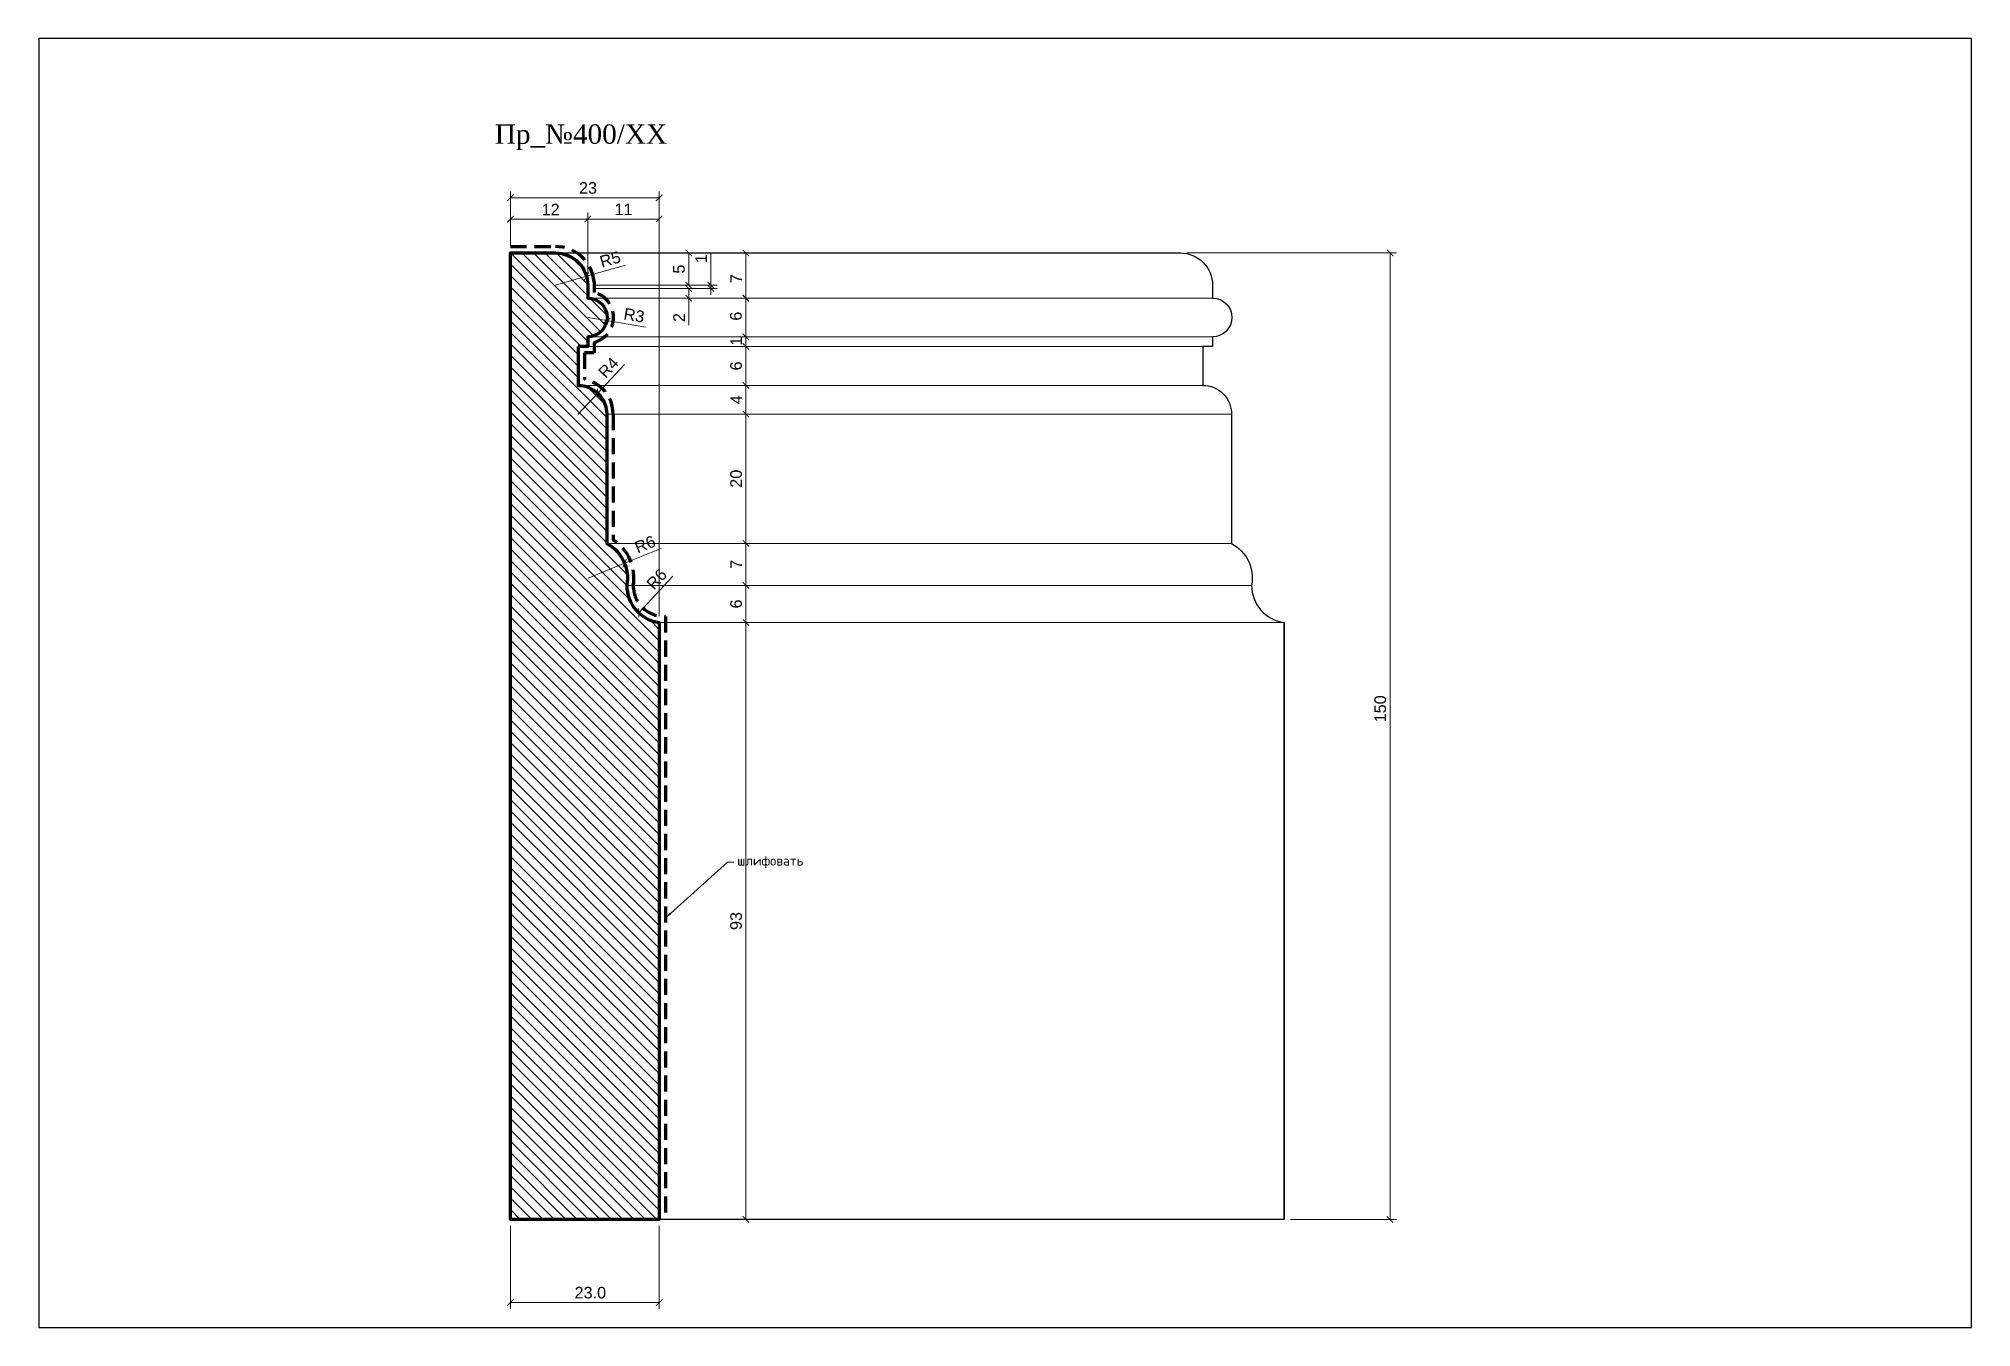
# Model space of a CAD drawing. Header units: inches. Extents: x -184 to 116, y 5090 to 5290.
import ezdxf
from ezdxf import colors
from ezdxf.entities.mleader import LeaderData, LeaderLine
from ezdxf.math import Vec2, Vec3

# ---------------------------------------------------------------- set-up
doc = ezdxf.new("R2010")
doc.units = ezdxf.units.IN
doc.header["$MEASUREMENT"] = 0
doc.linetypes.add('HIDDEN', pattern=[0.375, 0.25, -0.125])
doc.layers.add('Outside panel', color=7, linetype='Continuous', lineweight=18, true_color=0x7f5e57)
for name, color, linetype, lineweight in [('линия 15', 7, 'Continuous', 15), ('линия 50', 1, 'Continuous', 140), ('служебный слой РАЗМЕРЫ', 7, 'Continuous', 9)]:
    doc.layers.add(name, color=color, linetype=linetype, lineweight=lineweight)
doc.layers.add('размеры в модели', color=7, linetype='Continuous')
doc.styles.add('ELECT', font='times.ttf')
doc.styles.get("Standard").update_dxf_attribs({"font": 'arial.ttf'})
doc.styles.add('ЕСКД профили текст', font='isocpeur.ttf')
doc.dimstyles.new('M_1', dxfattribs={"dimtxt": 1.8, "dimasz": 1, "dimexe": 1, "dimexo": 1, "dimgap": 0.6, "dimtad": 1, "dimdec": 0, "dimdsep": 46, "dimtxsty": 'Standard', "dimblk": 'ARCHTICK', "dimcen": -5, "dimclrd": 7, "dimclre": 7, "dimclrt": 7, "dimadec": 0, "dimazin": 0, "dimtfac": 1, "dimtdec": 0, "dimtmove": 0, "dimatfit": 3, "dimfxl": 1, "dimtolj": 1, "dimtzin": 0, "dimlwd": 5, "dimlwe": 5, "dimarcsym": 0})

# ---------------------------------------------------------------- blocks, each defined once
blk = doc.blocks.new('_ArchTick')
at = {"color": 0, "linetype": 'ByBlock', "const_width": 0.15}
blk.add_lwpolyline([(-0.5, -0.5), (0.5, 0.5)], dxfattribs=at)
blk = doc.blocks.new('*D23')
at = {"layer": 'Defpoints', "color": 0, "ltscale": 1000, "transparency": 16777216}
for p in [(-87.59, 5261.56), (-98.68, 5249.29), (-87.59, 5198.93)]:
    blk.add_point(p, dxfattribs=at)
at = {"layer": 'линия 15', "color": 7, "lineweight": 5, "ltscale": 1000, "transparency": 16777216}
for p, q in [((-98.68, 5250.29), (-98.68, 5262.56)), ((-87.59, 5199.93), (-87.59, 5262.56)), ((-98.68, 5261.56), (-87.59, 5261.56))]:
    blk.add_line(p, q, dxfattribs=at)
at = {"layer": 'линия 15', "color": 7, "lineweight": 5, "ltscale": 1000, "transparency": 16777216, "rotation": 180}
blk.add_blockref('_ArchTick', (-98.68, 5261.56), dxfattribs=at)
at = {"layer": 'линия 15', "color": 7, "lineweight": 5, "ltscale": 1000, "transparency": 16777216}
blk.add_blockref('_ArchTick', (-87.59, 5261.56), dxfattribs=at)
at = {"layer": 'линия 15', "color": 7, "ltscale": 1000, "transparency": 16777216, "insert": (-93.13, 5263.06), "char_height": 1.8, "attachment_point": 5}
blk.add_mtext('\\A1;11', dxfattribs=at)
blk = doc.blocks.new('*D22')
at = {"color": 7, "lineweight": 5, "ltscale": 1000, "transparency": 16777216}
for p, q in [((-110.68, 5257.29), (-110.68, 5265.85)), ((-87.59, 5199.94), (-87.59, 5265.85)), ((-110.68, 5264.85), (-87.59, 5264.85))]:
    blk.add_line(p, q, dxfattribs=at)
at = {"layer": 'Defpoints', "color": 0, "ltscale": 1000, "transparency": 16777216}
for p in [(-87.59, 5264.85), (-110.68, 5256.29), (-87.59, 5198.94)]:
    blk.add_point(p, dxfattribs=at)
at = {"color": 7, "lineweight": 5, "ltscale": 1000, "transparency": 16777216, "rotation": 180}
blk.add_blockref('_ArchTick', (-110.68, 5264.85), dxfattribs=at)
at = {"color": 7, "lineweight": 5, "ltscale": 1000, "transparency": 16777216}
blk.add_blockref('_ArchTick', (-87.59, 5264.85), dxfattribs=at)
at = {"color": 7, "ltscale": 1000, "transparency": 16777216, "insert": (-98.64, 5266.37), "char_height": 1.8, "attachment_point": 5}
blk.add_mtext('\\A1;23', dxfattribs=at)
blk = doc.blocks.new('*D21')
at = {"layer": 'Defpoints', "color": 0, "ltscale": 1000, "transparency": 16777216}
for p in [(-98.68, 5250.79), (-83.01, 5250.79), (-98.68, 5249.29)]:
    blk.add_point(p, dxfattribs=at)
at = {"layer": 'размеры в модели', "color": 7, "lineweight": 5, "ltscale": 1000, "transparency": 16777216}
for p, q in [((-97.68, 5250.79), (-82.01, 5250.79)), ((-83.01, 5250.79), (-83.01, 5249.29)), ((-97.68, 5249.29), (-82.01, 5249.29)), ((-83.01, 5249.29), (-83.01, 5245.08))]:
    blk.add_line(p, q, dxfattribs=at)
for p, rotation in [((-83.01, 5250.79), 90), ((-83.01, 5249.29), 270)]:
    blk.add_blockref('_ArchTick', p, dxfattribs=dict(at, rotation=rotation))
at = {"layer": 'размеры в модели', "color": 7, "ltscale": 1000, "transparency": 16777216, "insert": (-84.51, 5246.27), "char_height": 1.8, "attachment_point": 5, "rotation": 90}
blk.add_mtext('\\A1;2', dxfattribs=at)
blk = doc.blocks.new('*D20')
at = {"layer": 'Defpoints', "color": 0, "ltscale": 1000, "transparency": 16777216}
for p in [(-98.68, 5251.29), (-98.68, 5250.79), (-79.57, 5251.29)]:
    blk.add_point(p, dxfattribs=at)
at = {"layer": 'размеры в модели', "color": 7, "lineweight": 5, "ltscale": 1000, "transparency": 16777216}
for p, q in [((-79.57, 5251.29), (-79.57, 5256.35)), ((-97.68, 5251.29), (-78.57, 5251.29)), ((-97.68, 5250.79), (-78.57, 5250.79)), ((-79.57, 5250.79), (-79.57, 5251.29)), ((-79.57, 5250.79), (-79.57, 5249.79))]:
    blk.add_line(p, q, dxfattribs=at)
for p, rotation in [((-79.57, 5251.29), 270), ((-79.57, 5250.79), 90)]:
    blk.add_blockref('_ArchTick', p, dxfattribs=dict(at, rotation=rotation))
at = {"layer": 'размеры в модели', "color": 7, "ltscale": 1000, "transparency": 16777216, "insert": (-81.07, 5255.42), "char_height": 1.8, "attachment_point": 5, "rotation": 90}
blk.add_mtext('\\A1;1', dxfattribs=at)
blk = doc.blocks.new('*D19')
at = {"layer": 'Defpoints', "color": 0, "ltscale": 1000, "transparency": 16777216}
for p in [(-98.68, 5256.29), (-83, 5256.29), (-98.72, 5251.28)]:
    blk.add_point(p, dxfattribs=at)
at = {"layer": 'размеры в модели', "color": 7, "lineweight": 5, "ltscale": 1000, "transparency": 16777216}
for p, q in [((-97.68, 5256.29), (-82, 5256.29)), ((-83, 5251.28), (-83, 5256.29)), ((-97.72, 5251.28), (-82, 5251.28))]:
    blk.add_line(p, q, dxfattribs=at)
for p, rotation in [((-83, 5256.29), 90), ((-83, 5251.28), 270)]:
    blk.add_blockref('_ArchTick', p, dxfattribs=dict(at, rotation=rotation))
at = {"layer": 'размеры в модели', "color": 7, "ltscale": 1000, "transparency": 16777216, "insert": (-84.52, 5253.78), "char_height": 1.8, "attachment_point": 5, "rotation": 90}
blk.add_mtext('\\A1;5', dxfattribs=at)
blk = doc.blocks.new('*D18')
at = {"layer": 'Defpoints', "color": 0, "ltscale": 1000, "transparency": 16777216}
for p in [(-86.79, 5204.7), (-90.76, 5200.44)]:
    blk.add_point(p, dxfattribs=at)
at = {"layer": 'размеры в модели', "color": 7, "lineweight": 5, "ltscale": 1000, "transparency": 16777216}
blk.add_line((-85.46, 5206.14), (-90.76, 5200.44), dxfattribs=at)
at = {"layer": 'размеры в модели', "color": 7, "lineweight": 5, "ltscale": 1000, "transparency": 16777216, "rotation": 227.1087796042668}
blk.add_blockref('_ArchTick', (-90.76, 5200.44), dxfattribs=at)
at = {"layer": 'размеры в модели', "color": 7, "ltscale": 1000, "transparency": 16777216, "insert": (-87.97, 5205.67), "char_height": 1.8, "attachment_point": 5, "rotation": 47.1088}
blk.add_mtext('\\A1;R6', dxfattribs=at)
blk = doc.blocks.new('*D17')
at = {"layer": 'Defpoints', "color": 0, "ltscale": 1000, "transparency": 16777216}
for p in [(-92.96, 5208.13), (-98.61, 5205.83)]:
    blk.add_point(p, dxfattribs=at)
at = {"layer": 'размеры в модели', "color": 7, "lineweight": 5, "ltscale": 1000, "transparency": 16777216}
for p in [(-98.61, 5205.83), (-87.31, 5210.43)]:
    blk.add_line(p, (-92.96, 5208.13), dxfattribs=at)
at = {"layer": 'размеры в модели', "color": 7, "lineweight": 5, "ltscale": 1000, "transparency": 16777216, "rotation": 202.1672104799153}
blk.add_blockref('_ArchTick', (-92.96, 5208.13), dxfattribs=at)
at = {"layer": 'размеры в модели', "color": 7, "ltscale": 1000, "transparency": 16777216, "insert": (-89.78, 5211.07), "char_height": 1.8, "attachment_point": 5, "rotation": 22.1672}
blk.add_mtext('\\A1;R6', dxfattribs=at)
blk = doc.blocks.new('*D16')
at = {"layer": 'Defpoints', "color": 0, "ltscale": 1000, "transparency": 16777216}
for p in [(-97.14, 5234.53), (-100.18, 5231.29)]:
    blk.add_point(p, dxfattribs=at)
at = {"layer": 'размеры в модели', "color": 7, "lineweight": 5, "ltscale": 1000, "transparency": 16777216}
for p in [(-92.96, 5238.97), (-100.18, 5231.29)]:
    blk.add_line(p, (-97.14, 5234.53), dxfattribs=at)
at = {"layer": 'размеры в модели', "color": 7, "lineweight": 5, "ltscale": 1000, "transparency": 16777216, "rotation": 226.78146637493}
blk.add_blockref('_ArchTick', (-97.14, 5234.53), dxfattribs=at)
at = {"layer": 'размеры в модели', "color": 7, "ltscale": 1000, "transparency": 16777216, "insert": (-95.46, 5238.51), "char_height": 1.8, "attachment_point": 5, "rotation": 46.7815}
blk.add_mtext('\\A1;R4', dxfattribs=at)
blk = doc.blocks.new('*D15')
at = {"layer": 'Defpoints', "color": 0, "ltscale": 1000, "transparency": 16777216}
for p in [(-98.68, 5246.29), (-95.73, 5245.79)]:
    blk.add_point(p, dxfattribs=at)
at = {"layer": 'размеры в модели', "color": 7, "lineweight": 5, "ltscale": 1000, "transparency": 16777216}
for p in [(-98.68, 5246.29), (-89.71, 5244.77)]:
    blk.add_line(p, (-95.73, 5245.79), dxfattribs=at)
at = {"layer": 'размеры в модели', "color": 7, "lineweight": 5, "ltscale": 1000, "transparency": 16777216, "rotation": 170.3665576550123}
blk.add_blockref('_ArchTick', (-95.73, 5245.79), dxfattribs=at)
at = {"layer": 'размеры в модели', "color": 7, "ltscale": 1000, "transparency": 16777216, "insert": (-91.48, 5246.61), "char_height": 1.8, "attachment_point": 5, "rotation": 350.3666}
blk.add_mtext('\\A1;R3', dxfattribs=at)
blk = doc.blocks.new('*D14')
at = {"layer": 'Defpoints', "color": 0, "ltscale": 1000, "transparency": 16777216}
for p in [(-103.68, 5251.29), (-98.88, 5252.67)]:
    blk.add_point(p, dxfattribs=at)
at = {"layer": 'размеры в модели', "color": 7, "lineweight": 5, "ltscale": 1000, "transparency": 16777216}
for p in [(-92.81, 5254.41), (-103.68, 5251.29)]:
    blk.add_line(p, (-98.88, 5252.67), dxfattribs=at)
at = {"layer": 'размеры в модели', "color": 7, "lineweight": 5, "ltscale": 1000, "transparency": 16777216, "rotation": 196.0156745802862}
blk.add_blockref('_ArchTick', (-98.88, 5252.67), dxfattribs=at)
at = {"layer": 'размеры в модели', "color": 7, "ltscale": 1000, "transparency": 16777216, "insert": (-95.2, 5255.3), "char_height": 1.8, "attachment_point": 5, "rotation": 16.0157}
blk.add_mtext('\\A1;R5', dxfattribs=at)
blk = doc.blocks.new('*D13')
at = {"layer": 'Defpoints', "color": 0, "ltscale": 1000, "transparency": 16777216}
for p in [(-98.68, 5261.53), (-110.68, 5256.29), (-98.68, 5249.29)]:
    blk.add_point(p, dxfattribs=at)
at = {"layer": 'размеры в модели', "color": 7, "lineweight": 5, "ltscale": 1000, "transparency": 16777216}
for p, q in [((-110.68, 5257.29), (-110.68, 5262.53)), ((-98.68, 5250.29), (-98.68, 5262.53)), ((-110.68, 5261.53), (-98.68, 5261.53))]:
    blk.add_line(p, q, dxfattribs=at)
at = {"layer": 'размеры в модели', "color": 7, "lineweight": 5, "ltscale": 1000, "transparency": 16777216, "rotation": 180}
blk.add_blockref('_ArchTick', (-110.68, 5261.53), dxfattribs=at)
at = {"layer": 'размеры в модели', "color": 7, "lineweight": 5, "ltscale": 1000, "transparency": 16777216}
blk.add_blockref('_ArchTick', (-98.68, 5261.53), dxfattribs=at)
at = {"layer": 'размеры в модели', "color": 7, "ltscale": 1000, "transparency": 16777216, "insert": (-104.44, 5263.03), "char_height": 1.8, "attachment_point": 5}
blk.add_mtext('\\A1;12', dxfattribs=at)
blk = doc.blocks.new('*D12')
at = {"layer": 'Defpoints', "color": 0, "ltscale": 1000, "transparency": 16777216}
for p in [(-93.77, 5249.29), (-93.77, 5243.29), (-74.16, 5243.29)]:
    blk.add_point(p, dxfattribs=at)
at = {"layer": 'размеры в модели', "color": 7, "lineweight": 5, "ltscale": 1000, "transparency": 16777216}
for p, q in [((-92.77, 5249.29), (-73.16, 5249.29)), ((-74.16, 5249.29), (-74.16, 5243.29)), ((-92.77, 5243.29), (-73.16, 5243.29))]:
    blk.add_line(p, q, dxfattribs=at)
for p, rotation in [((-74.16, 5249.29), 90), ((-74.16, 5243.29), 270)]:
    blk.add_blockref('_ArchTick', p, dxfattribs=dict(at, rotation=rotation))
at = {"layer": 'размеры в модели', "color": 7, "ltscale": 1000, "transparency": 16777216, "insert": (-75.68, 5246.48), "char_height": 1.8, "attachment_point": 5, "rotation": 90}
blk.add_mtext('\\A1;6', dxfattribs=at)
blk = doc.blocks.new('*D11')
at = {"layer": 'Defpoints', "color": 0, "ltscale": 1000, "transparency": 16777216}
for p in [(-82.67, 5198.93), (-82.67, 5106.29), (-74.13, 5106.29)]:
    blk.add_point(p, dxfattribs=at)
at = {"layer": 'размеры в модели', "color": 7, "lineweight": 5, "ltscale": 1000, "transparency": 16777216}
for p, q in [((-81.67, 5198.93), (-73.13, 5198.93)), ((-74.13, 5198.93), (-74.13, 5106.29)), ((-81.67, 5106.29), (-73.13, 5106.29))]:
    blk.add_line(p, q, dxfattribs=at)
for p, rotation in [((-74.13, 5198.93), 90), ((-74.13, 5106.29), 270)]:
    blk.add_blockref('_ArchTick', p, dxfattribs=dict(at, rotation=rotation))
at = {"layer": 'размеры в модели', "color": 7, "ltscale": 1000, "transparency": 16777216, "insert": (-75.65, 5152.61), "char_height": 1.8, "attachment_point": 5, "rotation": 90}
blk.add_mtext('\\A1;93', dxfattribs=at)
blk = doc.blocks.new('*D10')
at = {"layer": 'Defpoints', "color": 0, "ltscale": 1000, "transparency": 16777216}
for p in [(-87.7, 5204.7), (-82.67, 5198.93), (-74.13, 5198.93)]:
    blk.add_point(p, dxfattribs=at)
at = {"layer": 'размеры в модели', "color": 7, "lineweight": 5, "ltscale": 1000, "transparency": 16777216}
for p, q in [((-86.7, 5204.7), (-73.13, 5204.7)), ((-74.13, 5204.7), (-74.13, 5198.93)), ((-81.67, 5198.93), (-73.13, 5198.93))]:
    blk.add_line(p, q, dxfattribs=at)
for p, rotation in [((-74.13, 5204.7), 90), ((-74.13, 5198.93), 270)]:
    blk.add_blockref('_ArchTick', p, dxfattribs=dict(at, rotation=rotation))
at = {"layer": 'размеры в модели', "color": 7, "ltscale": 1000, "transparency": 16777216, "insert": (-75.65, 5201.82), "char_height": 1.8, "attachment_point": 5, "rotation": 90}
blk.add_mtext('\\A1;6', dxfattribs=at)
blk = doc.blocks.new('*D9')
at = {"layer": 'Defpoints', "color": 0, "ltscale": 1000, "transparency": 16777216}
for p in [(-90.82, 5211.21), (-87.7, 5204.7), (-74.13, 5204.7)]:
    blk.add_point(p, dxfattribs=at)
at = {"layer": 'размеры в модели', "color": 7, "lineweight": 5, "ltscale": 1000, "transparency": 16777216}
for p, q in [((-89.82, 5211.21), (-73.13, 5211.21)), ((-74.13, 5211.21), (-74.13, 5204.7)), ((-86.7, 5204.7), (-73.13, 5204.7))]:
    blk.add_line(p, q, dxfattribs=at)
for p, rotation in [((-74.13, 5211.21), 90), ((-74.13, 5204.7), 270)]:
    blk.add_blockref('_ArchTick', p, dxfattribs=dict(at, rotation=rotation))
at = {"layer": 'размеры в модели', "color": 7, "ltscale": 1000, "transparency": 16777216, "insert": (-75.63, 5207.96), "char_height": 1.8, "attachment_point": 5, "rotation": 90}
blk.add_mtext('\\A1;7', dxfattribs=at)
blk = doc.blocks.new('*D8')
at = {"layer": 'Defpoints', "color": 0, "ltscale": 1000, "transparency": 16777216}
for p in [(-90.82, 5231.29), (-90.82, 5211.21), (-74.13, 5211.21)]:
    blk.add_point(p, dxfattribs=at)
at = {"layer": 'размеры в модели', "color": 7, "lineweight": 5, "ltscale": 1000, "transparency": 16777216}
for p, q in [((-89.82, 5231.29), (-73.13, 5231.29)), ((-74.13, 5231.29), (-74.13, 5211.21)), ((-89.82, 5211.21), (-73.13, 5211.21))]:
    blk.add_line(p, q, dxfattribs=at)
for p, rotation in [((-74.13, 5231.29), 90), ((-74.13, 5211.21), 270)]:
    blk.add_blockref('_ArchTick', p, dxfattribs=dict(at, rotation=rotation))
at = {"layer": 'размеры в модели', "color": 7, "ltscale": 1000, "transparency": 16777216, "insert": (-75.65, 5221.25), "char_height": 1.8, "attachment_point": 5, "rotation": 90}
blk.add_mtext('\\A1;20', dxfattribs=at)
blk = doc.blocks.new('*D7')
at = {"layer": 'Defpoints', "color": 0, "ltscale": 1000, "transparency": 16777216}
for p in [(-95.27, 5235.74), (-90.82, 5231.29), (-74.13, 5231.29)]:
    blk.add_point(p, dxfattribs=at)
at = {"layer": 'размеры в модели', "color": 7, "lineweight": 5, "ltscale": 1000, "transparency": 16777216}
for p, q in [((-94.27, 5235.74), (-73.13, 5235.74)), ((-74.13, 5235.74), (-74.13, 5231.29)), ((-89.82, 5231.29), (-73.13, 5231.29))]:
    blk.add_line(p, q, dxfattribs=at)
for p, rotation in [((-74.13, 5235.74), 90), ((-74.13, 5231.29), 270)]:
    blk.add_blockref('_ArchTick', p, dxfattribs=dict(at, rotation=rotation))
at = {"layer": 'размеры в модели', "color": 7, "ltscale": 1000, "transparency": 16777216, "insert": (-75.63, 5233.51), "char_height": 1.8, "attachment_point": 5, "rotation": 90}
blk.add_mtext('\\A1;4', dxfattribs=at)
blk = doc.blocks.new('*D6')
at = {"layer": 'Defpoints', "color": 0, "ltscale": 1000, "transparency": 16777216}
for p in [(-93.77, 5241.79), (-95.27, 5235.74), (-74.13, 5235.74)]:
    blk.add_point(p, dxfattribs=at)
at = {"layer": 'размеры в модели', "color": 7, "lineweight": 5, "ltscale": 1000, "transparency": 16777216}
for p, q in [((-92.77, 5241.79), (-73.13, 5241.79)), ((-74.13, 5241.79), (-74.13, 5235.74)), ((-94.27, 5235.74), (-73.13, 5235.74))]:
    blk.add_line(p, q, dxfattribs=at)
for p, rotation in [((-74.13, 5241.79), 90), ((-74.13, 5235.74), 270)]:
    blk.add_blockref('_ArchTick', p, dxfattribs=dict(at, rotation=rotation))
at = {"layer": 'размеры в модели', "color": 7, "ltscale": 1000, "transparency": 16777216, "insert": (-75.65, 5238.76), "char_height": 1.8, "attachment_point": 5, "rotation": 90}
blk.add_mtext('\\A1;6', dxfattribs=at)
blk = doc.blocks.new('*D5')
at = {"layer": 'Defpoints', "color": 0, "ltscale": 1000, "transparency": 16777216}
for p in [(-93.77, 5243.29), (-93.77, 5241.79), (-74.13, 5241.79)]:
    blk.add_point(p, dxfattribs=at)
at = {"layer": 'размеры в модели', "color": 7, "lineweight": 5, "ltscale": 1000, "transparency": 16777216}
for p, q in [((-92.77, 5243.29), (-73.13, 5243.29)), ((-92.77, 5241.79), (-73.13, 5241.79)), ((-74.13, 5243.29), (-74.13, 5241.79))]:
    blk.add_line(p, q, dxfattribs=at)
for p, rotation in [((-74.13, 5243.29), 90), ((-74.13, 5241.79), 270)]:
    blk.add_blockref('_ArchTick', p, dxfattribs=dict(at, rotation=rotation))
at = {"layer": 'размеры в модели', "color": 7, "ltscale": 1000, "transparency": 16777216, "insert": (-75.63, 5242.6), "char_height": 1.8, "attachment_point": 5, "rotation": 90}
blk.add_mtext('\\A1;1', dxfattribs=at)
blk = doc.blocks.new('*D4')
at = {"layer": 'Defpoints', "color": 0, "ltscale": 1000, "transparency": 16777216}
for p in [(-110.68, 5256.29), (-74.13, 5256.29), (-93.77, 5249.29)]:
    blk.add_point(p, dxfattribs=at)
at = {"layer": 'размеры в модели', "color": 7, "lineweight": 5, "ltscale": 1000, "transparency": 16777216}
for p, q in [((-109.68, 5256.29), (-73.13, 5256.29)), ((-74.13, 5249.29), (-74.13, 5256.29)), ((-92.77, 5249.29), (-73.13, 5249.29))]:
    blk.add_line(p, q, dxfattribs=at)
for p, rotation in [((-74.13, 5256.29), 90), ((-74.13, 5249.29), 270)]:
    blk.add_blockref('_ArchTick', p, dxfattribs=dict(at, rotation=rotation))
at = {"layer": 'размеры в модели', "color": 7, "ltscale": 1000, "transparency": 16777216, "insert": (-75.63, 5252.31), "char_height": 1.8, "attachment_point": 5, "rotation": 90}
blk.add_mtext('\\A1;7', dxfattribs=at)
blk = doc.blocks.new('*D3')
at = {"color": 7, "lineweight": 5, "ltscale": 1000, "transparency": 16777216}
for p, q in [((-5.69, 5256.29), (26.86, 5256.29)), ((25.86, 5256.29), (25.86, 5106.29)), ((10.4, 5106.29), (26.86, 5106.29))]:
    blk.add_line(p, q, dxfattribs=at)
at = {"layer": 'Defpoints', "color": 0, "ltscale": 1000, "transparency": 16777216}
for p in [(-6.69, 5256.29), (9.4, 5106.29), (25.86, 5106.29)]:
    blk.add_point(p, dxfattribs=at)
at = {"color": 7, "lineweight": 5, "ltscale": 1000, "transparency": 16777216}
for p, rotation in [((25.86, 5256.29), 90), ((25.86, 5106.29), 270)]:
    blk.add_blockref('_ArchTick', p, dxfattribs=dict(at, rotation=rotation))
at = {"color": 7, "ltscale": 1000, "transparency": 16777216, "insert": (24.34, 5185.54), "char_height": 1.8, "attachment_point": 5, "rotation": 90}
blk.add_mtext('\\A1;150', dxfattribs=at)
blk = doc.blocks.new('*D2')
at = {"layer": 'Defpoints', "color": 0, "ltscale": 1000, "transparency": 16777216}
for p in [(-110.68, 5106.29), (-87.59, 5106.29), (-110.68, 5093.4)]:
    blk.add_point(p, dxfattribs=at)
at = {"layer": 'размеры в модели', "color": 7, "lineweight": 5, "ltscale": 1000, "transparency": 16777216}
for p, q in [((-110.68, 5105.29), (-110.68, 5092.4)), ((-87.59, 5105.29), (-87.59, 5092.4)), ((-87.59, 5093.4), (-110.68, 5093.4))]:
    blk.add_line(p, q, dxfattribs=at)
at = {"layer": 'размеры в модели', "color": 7, "lineweight": 5, "ltscale": 1000, "transparency": 16777216, "rotation": 180}
blk.add_blockref('_ArchTick', (-110.68, 5093.4), dxfattribs=at)
at = {"layer": 'размеры в модели', "color": 7, "lineweight": 5, "ltscale": 1000, "transparency": 16777216}
blk.add_blockref('_ArchTick', (-87.59, 5093.4), dxfattribs=at)
at = {"layer": 'размеры в модели', "color": 7, "ltscale": 1000, "transparency": 16777216, "insert": (-98.28, 5094.92), "char_height": 1.8, "attachment_point": 5}
blk.add_mtext('\\A1;23.0', dxfattribs=at)

msp = doc.modelspace()

# ---------------------------------------------------------------- hatches: boundary and pattern name
at = {"layer": 'Outside panel', "ltscale": 1000}
h = msp.add_hatch(dxfattribs=at)
h.set_pattern_fill('ANSI31', color=256, scale=10, angle=90)
h.set_pattern_definition([(135, (-314349.9992, 95742.298), (-0.8838834765, -0.8838834765), [])])
h.paths.add_polyline_path([(-103.68, 5256.29), (-110.68, 5256.29), (-110.68, 5106.29), (-87.59, 5106.29), (-87.59, 5198.93, -0.374729), (-92.62, 5204.7, 0.327675), (-95.74, 5211.21), (-95.74, 5231.29, 0.414214), (-100.18, 5235.74), (-100.18, 5241.79), (-98.68, 5241.79), (-98.68, 5243.29, 1), (-98.68, 5249.29), (-98.68, 5250.79), (-98.68, 5250.79), (-98.68, 5251.29, 0.414214)])

# ---------------------------------------------------------------- linework, layer by layer
at = {"color": 7}
msp.add_line((-110.68, 5256.29), (-6.69, 5256.29), dxfattribs=at)
at = {"color": 7, "lineweight": 15, "ltscale": 1000}
for p, q in [((-98.68, 5249.29), (-1.69, 5249.29)), ((-1.69, 5243.29), (-98.68, 5243.29)), ((-98.68, 5241.79), (-1.69, 5241.79)), ((-3.19, 5235.74), (-100.18, 5235.74)), ((-95.74, 5231.29), (1.25, 5231.29)), ((1.25, 5211.21), (-95.74, 5211.21)), ((-92.62, 5204.7), (4.37, 5204.7)), ((9.4, 5198.93), (-87.6, 5198.94))]:
    msp.add_line(p, q, dxfattribs=at)
at = {"color": 6, "ltscale": 1000}
msp.add_lwpolyline([(-183.91, 5089.55), (116.09, 5089.55), (116.09, 5289.55), (-183.91, 5289.55)], close=True, dxfattribs=at)
at = {"color": 7}
msp.add_lwpolyline([(-6.69, 5256.29, -0.414214), (-1.69, 5251.29), (-1.69, 5251.29), (-1.69, 5251.29), (-1.69, 5250.79), (-1.69, 5250.79), (-1.69, 5249.29, -1), (-1.69, 5243.29), (-1.69, 5241.79), (-3.19, 5241.79), (-3.19, 5235.74, -0.414214), (1.25, 5231.29), (1.25, 5211.21, -0.327675), (4.37, 5204.7, 0.374729), (9.4, 5198.93), (9.4, 5106.29)], format="xyb", dxfattribs=at)
for points in [[(9.4, 5106.29), (9.4, 5198.93)], [(9.4, 5106.29), (-87.59, 5106.29)]]:
    msp.add_lwpolyline(points, dxfattribs=at)
at = {"layer": 'линия 50', "color": 1, "linetype": 'HIDDEN', "ltscale": 10, "true_color": 0xff0909}
msp.add_lwpolyline([(-110.68, 5257.29), (-103.68, 5257.29, -0.389983), (-97.7, 5251.79), (-97.68, 5251.79), (-97.68, 5250.16, -0.774597), (-97.68, 5242.42), (-97.68, 5240.79), (-99.18, 5240.79), (-99.18, 5236.64, -0.361117), (-94.74, 5231.29), (-94.74, 5211.78, -0.299964), (-91.62, 5204.62, 0.421601), (-86.59, 5199.88), (-86.59, 5106.29)], format="xyb", dxfattribs=at)
at = {"layer": 'линия 50', "color": 7}
msp.add_lwpolyline([(-100.18, 5241.79), (-100.18, 5235.74, -0.414214), (-95.74, 5231.29), (-95.74, 5211.21, -0.327675), (-92.62, 5204.7, 0.374729), (-87.59, 5198.93), (-87.59, 5106.29), (-110.68, 5106.29), (-110.68, 5256.29), (-103.68, 5256.29, -0.414214), (-98.68, 5251.29), (-98.68, 5251.29), (-98.68, 5251.29), (-98.68, 5250.79), (-98.68, 5250.79), (-98.68, 5249.29, -1), (-98.68, 5243.29), (-98.68, 5241.79)], format="xyb", close=True, dxfattribs=at)

# ---------------------------------------------------------------- texts
at = {"color": 7, "ltscale": 1000, "style": 'ELECT'}
msp.add_text('Пр_№400/ХХ', height=3, dxfattribs=at).set_placement((-113.1, 5273.24))

# ---------------------------------------------------------------- dimensions: what is measured, and where the dimension line sits
at = {"color": 7, "ltscale": 1000}
dim = msp.add_linear_dim(base=(-87.59, 5264.85), p1=(-110.68, 5256.29), p2=(-87.59, 5198.94), dimstyle='M_1', dxfattribs=at)
dim.commit()
dim.dimension.update_dxf_attribs({"geometry": '*D22', "text_midpoint": (-98.64, 5264.85), "dimtype": 128})
at = {"color": 5, "ltscale": 1000}
dim = msp.add_linear_dim(base=(25.86, 5106.29), p1=(-6.69, 5256.29), p2=(9.4, 5106.29), angle=90, dimstyle='M_1', dxfattribs=at)
dim.commit()
dim.dimension.update_dxf_attribs({"geometry": '*D3', "text_midpoint": (25.86, 5185.54), "dimtype": 128})
at = {"layer": 'линия 15', "color": 1, "ltscale": 1000, "true_color": 0xff0909}
dim = msp.add_linear_dim(base=(-87.59, 5261.56), p1=(-98.68, 5249.29), p2=(-87.59, 5198.93), dimstyle='M_1', dxfattribs=at)
dim.commit()
dim.dimension.update_dxf_attribs({"geometry": '*D23', "text_midpoint": (-93.13, 5261.56), "dimtype": 128})
at = {"layer": 'размеры в модели', "color": 5, "ltscale": 1000}
dim = msp.add_linear_dim(base=(-98.68, 5261.53), p1=(-110.68, 5256.29), p2=(-98.68, 5249.29), dimstyle='M_1', dxfattribs=at)
dim.commit()
dim.dimension.update_dxf_attribs({"geometry": '*D13', "text_midpoint": (-104.44, 5261.53), "dimtype": 128})
for base, p1, p2, picture, middle in [((-74.13, 5256.29), (-93.77, 5249.29), (-110.68, 5256.29), '*D4', (-74.13, 5252.31)), ((-83, 5256.29), (-98.72, 5251.28), (-98.68, 5256.29), '*D19', (-83, 5253.78)), ((-79.56592902, 5251.2897726), (-98.68414952, 5250.7897726), (-98.68408191, 5251.2897726), '*D20', (-79.56592902, 5255.41529531)), ((-83.0085, 5250.78977), (-98.68408, 5249.28976), (-98.68408, 5250.78977), '*D21', (-83.0085, 5246.27195)), ((-74.16, 5243.29), (-93.77, 5249.29), (-93.77, 5243.29), '*D12', (-74.16, 5246.48)), ((-74.12773, 5241.78977), (-93.76798, 5243.28976), (-93.76798, 5241.78977), '*D5', (-74.12773, 5242.6014))]:
    dim = msp.add_linear_dim(base=base, p1=p1, p2=p2, angle=90, dimstyle='M_1', dxfattribs=at)
    dim.commit()
    dim.dimension.update_dxf_attribs({"geometry": picture, "text_midpoint": middle, "dimtype": 128})
for center, mpoint, picture, middle in [((-103.68, 5251.29), (-98.88, 5252.67), '*D14', (-94.79, 5253.84)), ((-86.79, 5204.7), (-90.76, 5200.44), '*D18', (-86.85, 5204.64))]:
    dim = msp.add_radius_dim(center=center, mpoint=mpoint, dimstyle='M_1', dxfattribs=at)
    dim.commit()
    dim.dimension.update_dxf_attribs({"geometry": picture, "text_midpoint": middle, "dimtype": 132})
for center, mpoint, picture, middle in [((-98.68, 5246.29), (-95.73, 5245.79), '*D15', (-91.48, 5246.61)), ((-100.18, 5231.29), (-97.14, 5234.53), '*D16', (-95.46, 5238.51)), ((-98.61, 5205.83), (-92.96, 5208.13), '*D17', (-89.78, 5211.07))]:
    dim = msp.add_radius_dim(center=center, mpoint=mpoint, dimstyle='M_1', dxfattribs=at)
    dim.commit()
    dim.dimension.update_dxf_attribs({"geometry": picture, "text_midpoint": middle})
for base, p1, p2, picture, middle in [((-74.13, 5235.74), (-93.77, 5241.79), (-95.27, 5235.74), '*D6', (-75.65, 5238.76)), ((-74.13, 5231.29), (-95.27, 5235.74), (-90.82, 5231.29), '*D7', (-75.63, 5233.51)), ((-74.13, 5211.21), (-90.82, 5231.29), (-90.82, 5211.21), '*D8', (-75.65, 5221.25)), ((-74.13, 5204.7), (-90.82, 5211.21), (-87.7, 5204.7), '*D9', (-75.63, 5207.96)), ((-74.13, 5198.93), (-87.7, 5204.7), (-82.67, 5198.93), '*D10', (-75.65, 5201.82)), ((-74.13, 5106.29), (-82.67, 5198.93), (-82.67, 5106.29), '*D11', (-75.65, 5152.61))]:
    dim = msp.add_linear_dim(base=base, p1=p1, p2=p2, angle=90, dimstyle='M_1', dxfattribs=at)
    dim.commit()
    dim.dimension.update_dxf_attribs({"geometry": picture, "text_midpoint": middle})
dim = msp.add_linear_dim(base=(-110.68, 5093.4), p1=(-87.59, 5106.29), p2=(-110.68, 5106.29), angle=180, text='23.0', dimstyle='M_1', dxfattribs=at)
dim.commit()
dim.dimension.update_dxf_attribs({"geometry": '*D2', "text_midpoint": (-98.28, 5093.4), "dimtype": 128})

# ---------------------------------------------------------------- leaders
at = {"layer": 'служебный слой РАЗМЕРЫ'}
ml = msp.add_multileader_mtext('Standard', dxfattribs=at)
ml.set_content('\\A1;шлифовать', color=256, style='ЕСКД профили текст')
ml.set_leader_properties(color=256, linetype='ByLayer', lineweight=-1)
ml.build(insert=Vec2(0, 0))
ml.multileader.update_dxf_attribs({"dogleg_length": 1, "arrow_head_size": 1})
ctx = ml.context
ctx.base_point, ctx.char_height, ctx.arrow_head_size, ctx.landing_gap_size, ctx.plane_origin = Vec3(-75.99, 5161.75), 1.5, 1, 0.5, Vec3(-62.51, 5187.92)
notes = []
notes.append((ctx, [(1, (1, 1, 0), (-76.99, 5161.75), (1, 0), 1, [(0, [(-86.59, 5153.09)], 0, [])])]))
ctx.mtext.insert, ctx.mtext.flow_direction = Vec3(-75.49, 5162.72), 5
for ctx, leaders in notes:
    for number, flags, end, landing, length, lines in leaders:
        leader = LeaderData()
        leader.index, (leader.has_last_leader_line, leader.has_dogleg_vector, leader.attachment_direction) = number, flags
        leader.last_leader_point, leader.dogleg_vector, leader.dogleg_length = Vec3(end), Vec3(landing), length
        for number, points, colour, breaks in lines:
            line = LeaderLine()
            line.index, line.vertices, line.color, line.breaks = number, Vec3.list(points), colors.encode_raw_color(colour), breaks
            leader.lines.append(line)
        ctx.leaders.append(leader)

doc.saveas('drawing.dxf')
